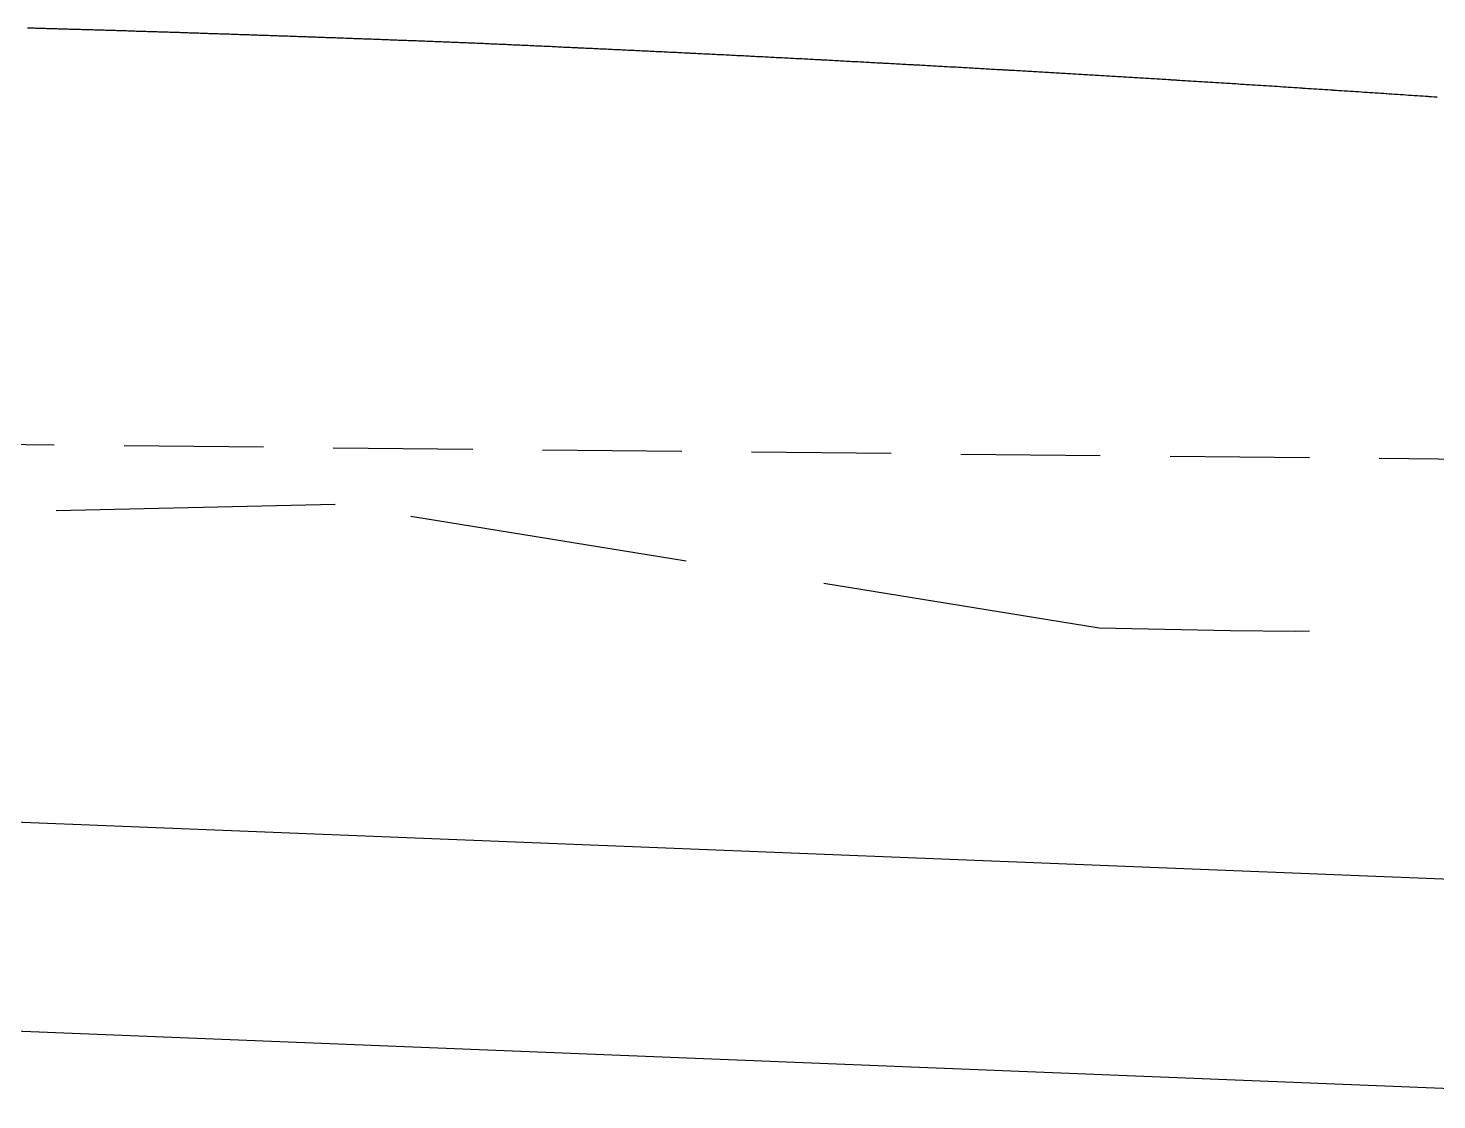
# Model space of a CAD drawing. Header units: metres. Extents: x 27 to 1668, y 87 to 577.
# Drawn here: x 171.64 to 196.89, y 336.6 to 355.81 of the extents above; entities that cross this region are included whole.
import ezdxf

# ---------------------------------------------------------------- set-up
doc = ezdxf.new("R2010")
doc.units = ezdxf.units.M
doc.linetypes.add('DASHED', pattern=[7.5, 5, -2.5])
doc.linetypes.add('HIDDEN', pattern=[3.75, 2.5, -1.25])
for name, color, linetype in [('c_Profile_design', 2, 'Continuous'), ('c_profile_existing', 251, 'DASHED'), ('c_swd_hgl', 150, 'HIDDEN'), ('C_SWD_PIPE_CL', 5, 'Continuous'), ('XREF', 7, 'Continuous')]:
    doc.layers.add(name, color=color, linetype=linetype)

# ---------------------------------------------------------------- blocks, each defined once
blk = doc.blocks.new('XD_SWD LS')
at = {"layer": 'c_Profile_design'}
for p, q in [((171.657, 355.813), (171.631, 355.813)), ((171.681, 355.811), (171.657, 355.813)), ((171.707, 355.811), (171.681, 355.811)), ((171.731, 355.81), (171.707, 355.811)), ((171.757, 355.81), (171.731, 355.81)), ((171.781, 355.808), (171.757, 355.81)), ((171.807, 355.808), (171.781, 355.808)), ((171.831, 355.807), (171.807, 355.808)), ((171.857, 355.807), (171.831, 355.807)), ((171.881, 355.806), (171.857, 355.807)), ((171.907, 355.806), (171.881, 355.806)), ((171.931, 355.804), (171.907, 355.806)), ((171.957, 355.804), (171.931, 355.804)), ((171.981, 355.803), (171.957, 355.804)), ((172.007, 355.803), (171.981, 355.803)), ((172.031, 355.801), (172.007, 355.803)), ((172.057, 355.801), (172.031, 355.801)), ((172.081, 355.8), (172.057, 355.801)), ((172.106, 355.8), (172.081, 355.8)), ((172.131, 355.799), (172.106, 355.8)), ((172.156, 355.799), (172.131, 355.799)), ((172.181, 355.797), (172.156, 355.799)), ((172.206, 355.797), (172.181, 355.797)), ((172.231, 355.796), (172.206, 355.797)), ((172.256, 355.796), (172.231, 355.796)), ((172.281, 355.794), (172.256, 355.796)), ((172.306, 355.794), (172.281, 355.794)), ((172.331, 355.793), (172.306, 355.794)), ((172.356, 355.793), (172.331, 355.793)), ((172.381, 355.791), (172.356, 355.793)), ((172.406, 355.791), (172.381, 355.791)), ((172.431, 355.79), (172.406, 355.791)), ((172.456, 355.79), (172.431, 355.79)), ((172.481, 355.788), (172.456, 355.79)), ((172.506, 355.788), (172.481, 355.788)), ((172.531, 355.787), (172.506, 355.788)), ((172.556, 355.787), (172.531, 355.787)), ((172.581, 355.786), (172.556, 355.787)), ((172.606, 355.785), (172.581, 355.786)), ((172.631, 355.784), (172.606, 355.785)), ((172.656, 355.784), (172.631, 355.784)), ((172.681, 355.783), (172.656, 355.784)), ((172.706, 355.783), (172.681, 355.783)), ((172.731, 355.781), (172.706, 355.783)), ((172.756, 355.781), (172.731, 355.781)), ((172.781, 355.78), (172.756, 355.781)), ((172.806, 355.78), (172.781, 355.78)), ((172.831, 355.778), (172.806, 355.78)), ((172.856, 355.778), (172.831, 355.778)), ((172.881, 355.777), (172.856, 355.778)), ((172.906, 355.777), (172.881, 355.777)), ((172.931, 355.775), (172.906, 355.777)), ((172.956, 355.775), (172.931, 355.775)), ((172.981, 355.774), (172.956, 355.775)), ((173.006, 355.774), (172.981, 355.774)), ((173.031, 355.772), (173.006, 355.774)), ((173.056, 355.772), (173.031, 355.772)), ((173.081, 355.771), (173.056, 355.772)), ((173.106, 355.771), (173.081, 355.771)), ((173.131, 355.769), (173.106, 355.771)), ((173.156, 355.769), (173.131, 355.769)), ((173.181, 355.768), (173.156, 355.769)), ((173.206, 355.768), (173.181, 355.768)), ((173.231, 355.766), (173.206, 355.768)), ((173.256, 355.766), (173.231, 355.766)), ((173.281, 355.765), (173.256, 355.766)), ((173.306, 355.765), (173.281, 355.765)), ((173.331, 355.763), (173.306, 355.765)), ((173.356, 355.763), (173.331, 355.763)), ((173.381, 355.762), (173.356, 355.763)), ((173.406, 355.762), (173.381, 355.762)), ((173.431, 355.76), (173.406, 355.762)), ((173.456, 355.76), (173.431, 355.76)), ((173.481, 355.759), (173.456, 355.76)), ((173.505, 355.759), (173.481, 355.759)), ((173.531, 355.757), (173.505, 355.759)), ((173.555, 355.757), (173.531, 355.757)), ((173.581, 355.755), (173.555, 355.757)), ((173.605, 355.755), (173.581, 355.755)), ((173.631, 355.754), (173.605, 355.755)), ((173.655, 355.754), (173.631, 355.754)), ((173.681, 355.752), (173.655, 355.754)), ((173.705, 355.752), (173.681, 355.752)), ((173.731, 355.751), (173.705, 355.752)), ((173.755, 355.751), (173.731, 355.751)), ((173.781, 355.749), (173.755, 355.751)), ((173.805, 355.749), (173.781, 355.749)), ((173.831, 355.748), (173.805, 355.749)), ((173.855, 355.748), (173.831, 355.748)), ((173.881, 355.746), (173.855, 355.748)), ((173.905, 355.746), (173.881, 355.746)), ((173.931, 355.745), (173.905, 355.746)), ((173.955, 355.745), (173.931, 355.745)), ((173.981, 355.743), (173.955, 355.745)), ((174.005, 355.743), (173.981, 355.743)), ((174.031, 355.741), (174.005, 355.743)), ((174.055, 355.741), (174.031, 355.741)), ((174.081, 355.74), (174.055, 355.741)), ((174.105, 355.74), (174.081, 355.74)), ((174.131, 355.738), (174.105, 355.74)), ((174.155, 355.738), (174.131, 355.738)), ((174.181, 355.737), (174.155, 355.738)), ((174.205, 355.737), (174.181, 355.737)), ((174.231, 355.735), (174.205, 355.737)), ((174.255, 355.735), (174.231, 355.735)), ((174.281, 355.734), (174.255, 355.735)), ((174.305, 355.733), (174.281, 355.734)), ((174.331, 355.732), (174.305, 355.733)), ((174.355, 355.732), (174.331, 355.732)), ((174.381, 355.73), (174.355, 355.732)), ((174.405, 355.73), (174.381, 355.73)), ((174.431, 355.729), (174.405, 355.73)), ((174.455, 355.729), (174.431, 355.729)), ((174.481, 355.727), (174.455, 355.729)), ((174.505, 355.727), (174.481, 355.727)), ((174.531, 355.726), (174.505, 355.727)), ((174.555, 355.725), (174.531, 355.726)), ((174.581, 355.724), (174.555, 355.725)), ((174.605, 355.724), (174.581, 355.724)), ((174.631, 355.722), (174.605, 355.724)), ((174.655, 355.722), (174.631, 355.722)), ((174.681, 355.721), (174.655, 355.722)), ((174.705, 355.721), (174.681, 355.721)), ((174.731, 355.719), (174.705, 355.721)), ((174.755, 355.719), (174.731, 355.719)), ((174.781, 355.717), (174.755, 355.719)), ((174.805, 355.717), (174.781, 355.717)), ((174.831, 355.716), (174.805, 355.717)), ((174.855, 355.716), (174.831, 355.716)), ((174.881, 355.714), (174.855, 355.716)), ((174.905, 355.714), (174.881, 355.714)), ((174.931, 355.713), (174.905, 355.714)), ((174.955, 355.712), (174.931, 355.713)), ((174.981, 355.711), (174.955, 355.712)), ((175.005, 355.711), (174.981, 355.711)), ((175.031, 355.709), (175.005, 355.711)), ((175.055, 355.709), (175.031, 355.709)), ((175.081, 355.708), (175.055, 355.709)), ((175.105, 355.708), (175.081, 355.708)), ((175.131, 355.706), (175.105, 355.708)), ((175.155, 355.706), (175.131, 355.706)), ((175.181, 355.704), (175.155, 355.706)), ((175.205, 355.704), (175.181, 355.704)), ((175.231, 355.703), (175.205, 355.704)), ((175.255, 355.703), (175.231, 355.703)), ((175.281, 355.701), (175.255, 355.703)), ((175.304, 355.701), (175.281, 355.701)), ((175.331, 355.699), (175.304, 355.701)), ((175.354, 355.699), (175.331, 355.699)), ((175.381, 355.698), (175.354, 355.699)), ((175.404, 355.698), (175.381, 355.698)), ((175.431, 355.696), (175.404, 355.698)), ((175.454, 355.696), (175.431, 355.696)), ((175.481, 355.694), (175.454, 355.696)), ((175.504, 355.694), (175.481, 355.694)), ((175.531, 355.693), (175.504, 355.694)), ((175.554, 355.693), (175.531, 355.693)), ((175.581, 355.691), (175.554, 355.693)), ((175.604, 355.691), (175.581, 355.691)), ((175.631, 355.689), (175.604, 355.691)), ((175.654, 355.689), (175.631, 355.689)), ((175.681, 355.688), (175.654, 355.689)), ((175.704, 355.687), (175.681, 355.688)), ((175.731, 355.686), (175.704, 355.687)), ((175.754, 355.686), (175.731, 355.686)), ((175.781, 355.684), (175.754, 355.686)), ((175.804, 355.684), (175.781, 355.684)), ((175.831, 355.682), (175.804, 355.684)), ((175.854, 355.682), (175.831, 355.682)), ((175.881, 355.681), (175.854, 355.682)), ((175.904, 355.681), (175.881, 355.681)), ((175.931, 355.679), (175.904, 355.681)), ((175.954, 355.679), (175.931, 355.679)), ((175.981, 355.677), (175.954, 355.679)), ((176.004, 355.677), (175.981, 355.677)), ((176.031, 355.676), (176.004, 355.677)), ((176.054, 355.675), (176.031, 355.676)), ((176.081, 355.674), (176.054, 355.675)), ((176.104, 355.674), (176.081, 355.674)), ((176.131, 355.672), (176.104, 355.674)), ((176.154, 355.672), (176.131, 355.672)), ((176.181, 355.67), (176.154, 355.672)), ((176.204, 355.67), (176.181, 355.67)), ((176.231, 355.669), (176.204, 355.67)), ((176.254, 355.669), (176.231, 355.669)), ((176.281, 355.667), (176.254, 355.669)), ((176.304, 355.667), (176.281, 355.667)), ((176.331, 355.665), (176.304, 355.667)), ((176.354, 355.665), (176.331, 355.665)), ((176.381, 355.663), (176.354, 355.665)), ((176.404, 355.663), (176.381, 355.663)), ((176.431, 355.662), (176.404, 355.663)), ((176.454, 355.662), (176.431, 355.662)), ((176.481, 355.66), (176.454, 355.662)), ((176.504, 355.66), (176.481, 355.66)), ((176.531, 355.658), (176.504, 355.66)), ((176.554, 355.658), (176.531, 355.658)), ((176.581, 355.656), (176.554, 355.658)), ((176.604, 355.656), (176.581, 355.656)), ((176.631, 355.655), (176.604, 355.656)), ((176.654, 355.654), (176.631, 355.655)), ((176.681, 355.653), (176.654, 355.654)), ((176.704, 355.653), (176.681, 355.653)), ((176.731, 355.651), (176.704, 355.653)), ((176.754, 355.651), (176.731, 355.651)), ((176.781, 355.649), (176.754, 355.651)), ((176.804, 355.649), (176.781, 355.649)), ((176.831, 355.648), (176.804, 355.649)), ((176.854, 355.647), (176.831, 355.648)), ((176.881, 355.646), (176.854, 355.647)), ((176.904, 355.646), (176.881, 355.646)), ((176.931, 355.644), (176.904, 355.646)), ((176.954, 355.644), (176.931, 355.644)), ((176.981, 355.642), (176.954, 355.644)), ((177.004, 355.642), (176.981, 355.642)), ((177.031, 355.64), (177.004, 355.642)), ((177.054, 355.64), (177.031, 355.64)), ((177.081, 355.639), (177.054, 355.64)), ((177.104, 355.638), (177.081, 355.639)), ((177.131, 355.637), (177.104, 355.638)), ((177.154, 355.637), (177.131, 355.637)), ((177.181, 355.635), (177.154, 355.637)), ((177.204, 355.635), (177.181, 355.635)), ((177.231, 355.633), (177.204, 355.635)), ((177.254, 355.633), (177.231, 355.633)), ((177.281, 355.631), (177.254, 355.633)), ((177.304, 355.631), (177.281, 355.631)), ((177.331, 355.629), (177.304, 355.631)), ((177.354, 355.629), (177.331, 355.629)), ((177.381, 355.628), (177.354, 355.629)), ((177.404, 355.628), (177.381, 355.628)), ((177.431, 355.626), (177.404, 355.628)), ((177.454, 355.626), (177.431, 355.626)), ((177.481, 355.624), (177.454, 355.626)), ((177.504, 355.624), (177.481, 355.624)), ((177.531, 355.622), (177.504, 355.624)), ((177.554, 355.622), (177.531, 355.622)), ((177.581, 355.62), (177.554, 355.622)), ((177.604, 355.62), (177.581, 355.62)), ((177.631, 355.619), (177.604, 355.62)), ((177.654, 355.618), (177.631, 355.619)), ((177.681, 355.617), (177.654, 355.618)), ((177.704, 355.617), (177.681, 355.617)), ((177.732, 355.615), (177.704, 355.617)), ((177.754, 355.615), (177.732, 355.615)), ((177.782, 355.613), (177.754, 355.615)), ((177.804, 355.613), (177.782, 355.613)), ((177.832, 355.611), (177.804, 355.613)), ((177.854, 355.611), (177.832, 355.611)), ((177.882, 355.609), (177.854, 355.611)), ((177.904, 355.609), (177.882, 355.609)), ((177.932, 355.607), (177.904, 355.609)), ((177.954, 355.607), (177.932, 355.607)), ((177.982, 355.606), (177.954, 355.607)), ((178.004, 355.605), (177.982, 355.606)), ((178.032, 355.604), (178.004, 355.605)), ((178.054, 355.604), (178.032, 355.604)), ((178.082, 355.602), (178.054, 355.604)), ((178.104, 355.602), (178.082, 355.602)), ((178.132, 355.6), (178.104, 355.602)), ((178.153, 355.6), (178.132, 355.6)), ((178.182, 355.598), (178.153, 355.6)), ((178.203, 355.598), (178.182, 355.598)), ((178.232, 355.596), (178.203, 355.598)), ((178.253, 355.596), (178.232, 355.596)), ((178.282, 355.594), (178.253, 355.596)), ((178.303, 355.594), (178.282, 355.594)), ((178.332, 355.592), (178.303, 355.594)), ((178.353, 355.592), (178.332, 355.592)), ((178.382, 355.59), (178.353, 355.592)), ((178.403, 355.59), (178.382, 355.59)), ((178.432, 355.589), (178.403, 355.59)), ((178.453, 355.588), (178.432, 355.589)), ((178.482, 355.587), (178.453, 355.588)), ((178.503, 355.587), (178.482, 355.587)), ((178.532, 355.585), (178.503, 355.587)), ((178.553, 355.585), (178.532, 355.585)), ((178.582, 355.583), (178.553, 355.585)), ((178.603, 355.583), (178.582, 355.583)), ((178.632, 355.581), (178.603, 355.583)), ((178.653, 355.581), (178.632, 355.581)), ((178.682, 355.579), (178.653, 355.581)), ((178.703, 355.579), (178.682, 355.579)), ((178.732, 355.577), (178.703, 355.579)), ((178.753, 355.577), (178.732, 355.577)), ((178.782, 355.575), (178.753, 355.577)), ((178.803, 355.575), (178.782, 355.575)), ((178.832, 355.573), (178.803, 355.575)), ((178.853, 355.573), (178.832, 355.573)), ((178.882, 355.571), (178.853, 355.573)), ((178.903, 355.571), (178.882, 355.571)), ((178.932, 355.569), (178.903, 355.571)), ((178.953, 355.569), (178.932, 355.569)), ((178.982, 355.567), (178.953, 355.569)), ((179.003, 355.567), (178.982, 355.567)), ((179.032, 355.565), (179.003, 355.567)), ((179.053, 355.565), (179.032, 355.565)), ((179.082, 355.564), (179.053, 355.565)), ((179.103, 355.563), (179.082, 355.564)), ((179.132, 355.562), (179.103, 355.563)), ((179.153, 355.561), (179.132, 355.562)), ((179.182, 355.56), (179.153, 355.561)), ((179.203, 355.559), (179.182, 355.56)), ((179.232, 355.558), (179.203, 355.559)), ((179.253, 355.558), (179.232, 355.558)), ((179.282, 355.556), (179.253, 355.558)), ((179.303, 355.556), (179.282, 355.556)), ((179.332, 355.554), (179.303, 355.556)), ((179.353, 355.554), (179.332, 355.554)), ((179.382, 355.552), (179.353, 355.554)), ((179.403, 355.552), (179.382, 355.552)), ((179.432, 355.55), (179.403, 355.552)), ((179.453, 355.55), (179.432, 355.55)), ((179.482, 355.548), (179.453, 355.55)), ((179.503, 355.548), (179.482, 355.548)), ((179.532, 355.546), (179.503, 355.548)), ((179.553, 355.546), (179.532, 355.546)), ((179.583, 355.544), (179.553, 355.546)), ((179.603, 355.543), (179.583, 355.544)), ((179.633, 355.541), (179.603, 355.543)), ((179.654, 355.541), (179.633, 355.541)), ((179.683, 355.539), (179.654, 355.541)), ((179.704, 355.539), (179.683, 355.539)), ((179.733, 355.537), (179.704, 355.539)), ((179.754, 355.537), (179.733, 355.537)), ((179.783, 355.535), (179.754, 355.537)), ((179.804, 355.535), (179.783, 355.535)), ((179.833, 355.533), (179.804, 355.535)), ((179.854, 355.532), (179.833, 355.533)), ((179.883, 355.53), (179.854, 355.532)), ((179.904, 355.53), (179.883, 355.53)), ((179.934, 355.528), (179.904, 355.53)), ((179.954, 355.528), (179.934, 355.528)), ((179.984, 355.526), (179.954, 355.528)), ((180.004, 355.526), (179.984, 355.526)), ((180.034, 355.524), (180.004, 355.526)), ((180.055, 355.523), (180.034, 355.524)), ((180.084, 355.522), (180.055, 355.523)), ((180.105, 355.521), (180.084, 355.522)), ((180.134, 355.519), (180.105, 355.521)), ((180.155, 355.519), (180.134, 355.519)), ((180.184, 355.517), (180.155, 355.519)), ((180.205, 355.517), (180.184, 355.517)), ((180.235, 355.515), (180.205, 355.517)), ((180.255, 355.515), (180.235, 355.515)), ((180.285, 355.513), (180.255, 355.515)), ((180.305, 355.512), (180.285, 355.513)), ((180.335, 355.51), (180.305, 355.512)), ((180.355, 355.51), (180.335, 355.51)), ((180.385, 355.508), (180.355, 355.51)), ((180.405, 355.508), (180.385, 355.508)), ((180.435, 355.506), (180.405, 355.508)), ((180.456, 355.506), (180.435, 355.506)), ((180.485, 355.504), (180.456, 355.506)), ((180.506, 355.503), (180.485, 355.504)), ((180.536, 355.501), (180.506, 355.503)), ((180.556, 355.501), (180.536, 355.501)), ((180.586, 355.499), (180.556, 355.501)), ((180.606, 355.499), (180.586, 355.499)), ((180.636, 355.497), (180.606, 355.499)), ((180.656, 355.497), (180.636, 355.497)), ((180.686, 355.495), (180.656, 355.497)), ((180.706, 355.494), (180.686, 355.495)), ((180.736, 355.492), (180.706, 355.494)), ((180.756, 355.492), (180.736, 355.492)), ((180.786, 355.49), (180.756, 355.492)), ((180.806, 355.49), (180.786, 355.49)), ((180.836, 355.488), (180.806, 355.49)), ((180.857, 355.487), (180.836, 355.488)), ((180.887, 355.485), (180.857, 355.487)), ((180.907, 355.485), (180.887, 355.485)), ((180.937, 355.483), (180.907, 355.485)), ((180.957, 355.483), (180.937, 355.483)), ((180.987, 355.481), (180.957, 355.483)), ((181.007, 355.481), (180.987, 355.481)), ((181.037, 355.479), (181.007, 355.481)), ((181.057, 355.478), (181.037, 355.479)), ((181.087, 355.476), (181.057, 355.478)), ((181.107, 355.476), (181.087, 355.476)), ((181.137, 355.474), (181.107, 355.476)), ((181.157, 355.474), (181.137, 355.474)), ((181.188, 355.472), (181.157, 355.474)), ((181.207, 355.471), (181.188, 355.472)), ((181.238, 355.469), (181.207, 355.471)), ((181.258, 355.469), (181.238, 355.469)), ((181.288, 355.467), (181.258, 355.469)), ((181.308, 355.467), (181.288, 355.467)), ((181.338, 355.465), (181.308, 355.467)), ((181.358, 355.464), (181.338, 355.465)), ((181.388, 355.462), (181.358, 355.464)), ((181.408, 355.462), (181.388, 355.462)), ((181.438, 355.46), (181.408, 355.462)), ((181.458, 355.46), (181.438, 355.46)), ((181.489, 355.458), (181.458, 355.46)), ((181.508, 355.457), (181.489, 355.458)), ((181.539, 355.455), (181.508, 355.457)), ((181.558, 355.455), (181.539, 355.455)), ((181.589, 355.453), (181.558, 355.455)), ((181.608, 355.453), (181.589, 355.453)), ((181.639, 355.451), (181.608, 355.453)), ((181.659, 355.45), (181.639, 355.451)), ((181.689, 355.448), (181.659, 355.45)), ((181.709, 355.448), (181.689, 355.448)), ((181.739, 355.446), (181.709, 355.448)), ((181.759, 355.446), (181.739, 355.446)), ((181.789, 355.444), (181.759, 355.446)), ((181.809, 355.443), (181.789, 355.444)), ((181.84, 355.441), (181.809, 355.443)), ((181.859, 355.441), (181.84, 355.441)), ((181.89, 355.439), (181.859, 355.441)), ((181.909, 355.439), (181.89, 355.439)), ((181.94, 355.437), (181.909, 355.439)), ((181.959, 355.436), (181.94, 355.437)), ((181.99, 355.434), (181.959, 355.436)), ((182.009, 355.434), (181.99, 355.434)), ((182.04, 355.432), (182.009, 355.434)), ((182.059, 355.432), (182.04, 355.432)), ((182.09, 355.43), (182.059, 355.432)), ((182.11, 355.429), (182.09, 355.43)), ((182.141, 355.427), (182.11, 355.429)), ((182.16, 355.427), (182.141, 355.427)), ((182.191, 355.425), (182.16, 355.427)), ((182.21, 355.424), (182.191, 355.425)), ((182.241, 355.422), (182.21, 355.424)), ((182.26, 355.422), (182.241, 355.422)), ((182.291, 355.42), (182.26, 355.422)), ((182.31, 355.42), (182.291, 355.42)), ((182.341, 355.418), (182.31, 355.42)), ((182.36, 355.417), (182.341, 355.418)), ((182.391, 355.415), (182.36, 355.417)), ((182.41, 355.415), (182.391, 355.415)), ((182.442, 355.413), (182.41, 355.415)), ((182.46, 355.413), (182.442, 355.413)), ((182.492, 355.41), (182.46, 355.413)), ((182.511, 355.41), (182.492, 355.41)), ((182.542, 355.408), (182.511, 355.41)), ((182.561, 355.408), (182.542, 355.408)), ((182.592, 355.406), (182.561, 355.408)), ((182.611, 355.405), (182.592, 355.406)), ((182.642, 355.403), (182.611, 355.405)), ((182.661, 355.403), (182.642, 355.403)), ((182.692, 355.401), (182.661, 355.403)), ((182.711, 355.401), (182.692, 355.401)), ((182.742, 355.398), (182.711, 355.401)), ((182.761, 355.398), (182.742, 355.398)), ((182.793, 355.396), (182.761, 355.398)), ((182.811, 355.396), (182.793, 355.396)), ((182.843, 355.394), (182.811, 355.396)), ((182.861, 355.393), (182.843, 355.394)), ((182.893, 355.391), (182.861, 355.393)), ((182.912, 355.391), (182.893, 355.391)), ((182.943, 355.389), (182.912, 355.391)), ((182.962, 355.388), (182.943, 355.389)), ((182.993, 355.386), (182.962, 355.388)), ((183.012, 355.386), (182.993, 355.386)), ((183.043, 355.384), (183.012, 355.386)), ((183.062, 355.384), (183.043, 355.384)), ((183.094, 355.381), (183.062, 355.384)), ((183.112, 355.381), (183.094, 355.381)), ((183.144, 355.379), (183.112, 355.381)), ((183.162, 355.379), (183.144, 355.379)), ((183.194, 355.377), (183.162, 355.379)), ((183.212, 355.376), (183.194, 355.377)), ((183.244, 355.374), (183.212, 355.376)), ((183.262, 355.374), (183.244, 355.374)), ((183.294, 355.372), (183.262, 355.374)), ((183.313, 355.371), (183.294, 355.372)), ((183.344, 355.369), (183.313, 355.371)), ((183.363, 355.369), (183.344, 355.369)), ((183.395, 355.367), (183.363, 355.369)), ((183.413, 355.366), (183.395, 355.367)), ((183.445, 355.364), (183.413, 355.366)), ((183.463, 355.364), (183.445, 355.364)), ((183.495, 355.362), (183.463, 355.364)), ((183.513, 355.361), (183.495, 355.362)), ((183.545, 355.359), (183.513, 355.361)), ((183.563, 355.359), (183.545, 355.359)), ((183.595, 355.357), (183.563, 355.359)), ((183.613, 355.356), (183.595, 355.357)), ((183.645, 355.354), (183.613, 355.356)), ((183.663, 355.354), (183.645, 355.354)), ((183.695, 355.352), (183.663, 355.354)), ((183.714, 355.352), (183.695, 355.352)), ((183.746, 355.349), (183.714, 355.352)), ((183.764, 355.349), (183.746, 355.349)), ((183.796, 355.347), (183.764, 355.349)), ((183.814, 355.347), (183.796, 355.347)), ((183.846, 355.344), (183.814, 355.347)), ((183.864, 355.344), (183.846, 355.344)), ((183.896, 355.342), (183.864, 355.344)), ((183.914, 355.342), (183.896, 355.342)), ((183.946, 355.339), (183.914, 355.342)), ((183.964, 355.339), (183.946, 355.339)), ((183.996, 355.337), (183.964, 355.339)), ((184.014, 355.337), (183.996, 355.337)), ((184.047, 355.334), (184.014, 355.337)), ((184.064, 355.334), (184.047, 355.334)), ((184.097, 355.332), (184.064, 355.334)), ((184.115, 355.332), (184.097, 355.332)), ((184.147, 355.329), (184.115, 355.332)), ((184.165, 355.329), (184.147, 355.329)), ((184.197, 355.327), (184.165, 355.329)), ((184.215, 355.326), (184.197, 355.327)), ((184.247, 355.324), (184.215, 355.326)), ((184.265, 355.324), (184.247, 355.324)), ((184.297, 355.322), (184.265, 355.324)), ((184.315, 355.321), (184.297, 355.322)), ((184.348, 355.319), (184.315, 355.321)), ((184.365, 355.319), (184.348, 355.319)), ((184.398, 355.317), (184.365, 355.319)), ((184.415, 355.316), (184.398, 355.317)), ((184.448, 355.314), (184.415, 355.316)), ((184.465, 355.314), (184.448, 355.314)), ((184.498, 355.312), (184.465, 355.314)), ((184.515, 355.311), (184.498, 355.312)), ((184.548, 355.309), (184.515, 355.311)), ((184.566, 355.309), (184.548, 355.309)), ((184.598, 355.307), (184.566, 355.309)), ((184.616, 355.306), (184.598, 355.307)), ((184.648, 355.304), (184.616, 355.306)), ((184.666, 355.304), (184.648, 355.304)), ((184.699, 355.301), (184.666, 355.304)), ((184.716, 355.301), (184.699, 355.301)), ((184.749, 355.299), (184.716, 355.301)), ((184.766, 355.299), (184.749, 355.299)), ((184.799, 355.296), (184.766, 355.299)), ((184.816, 355.296), (184.799, 355.296)), ((184.849, 355.294), (184.816, 355.296)), ((184.866, 355.293), (184.849, 355.294)), ((184.899, 355.291), (184.866, 355.293)), ((184.916, 355.291), (184.899, 355.291)), ((184.949, 355.289), (184.916, 355.291)), ((184.967, 355.288), (184.949, 355.289)), ((185, 355.286), (184.967, 355.288)), ((185.017, 355.286), (185, 355.286)), ((185.05, 355.283), (185.017, 355.286)), ((185.067, 355.283), (185.05, 355.283)), ((185.1, 355.281), (185.067, 355.283)), ((185.117, 355.281), (185.1, 355.281)), ((185.15, 355.278), (185.117, 355.281)), ((185.167, 355.278), (185.15, 355.278)), ((185.2, 355.276), (185.167, 355.278)), ((185.217, 355.275), (185.2, 355.276)), ((185.25, 355.273), (185.217, 355.275)), ((185.267, 355.273), (185.25, 355.273)), ((185.301, 355.27), (185.267, 355.273)), ((185.317, 355.27), (185.301, 355.27)), ((185.351, 355.268), (185.317, 355.27)), ((185.368, 355.268), (185.351, 355.268)), ((185.401, 355.265), (185.368, 355.268)), ((185.418, 355.265), (185.401, 355.265)), ((185.451, 355.263), (185.418, 355.265)), ((185.468, 355.262), (185.451, 355.263)), ((185.501, 355.26), (185.468, 355.262)), ((185.518, 355.26), (185.501, 355.26)), ((185.551, 355.257), (185.518, 355.26)), ((185.568, 355.257), (185.551, 355.257)), ((185.601, 355.255), (185.568, 355.257)), ((185.618, 355.254), (185.601, 355.255)), ((185.652, 355.252), (185.618, 355.254)), ((185.668, 355.252), (185.652, 355.252)), ((185.702, 355.25), (185.668, 355.252)), ((185.718, 355.249), (185.702, 355.25)), ((185.752, 355.247), (185.718, 355.249)), ((185.769, 355.247), (185.752, 355.247)), ((185.802, 355.244), (185.769, 355.247)), ((185.819, 355.244), (185.802, 355.244)), ((185.852, 355.242), (185.819, 355.244)), ((185.869, 355.241), (185.852, 355.242)), ((185.902, 355.239), (185.869, 355.241)), ((185.919, 355.239), (185.902, 355.239)), ((185.953, 355.236), (185.919, 355.239)), ((185.969, 355.236), (185.953, 355.236)), ((186.003, 355.234), (185.969, 355.236)), ((186.019, 355.233), (186.003, 355.234)), ((186.053, 355.231), (186.019, 355.233)), ((186.069, 355.231), (186.053, 355.231)), ((186.103, 355.228), (186.069, 355.231)), ((186.119, 355.228), (186.103, 355.228)), ((186.153, 355.226), (186.119, 355.228)), ((186.17, 355.225), (186.153, 355.226)), ((186.203, 355.223), (186.17, 355.225)), ((186.22, 355.223), (186.203, 355.223)), ((186.254, 355.22), (186.22, 355.223)), ((186.27, 355.22), (186.254, 355.22)), ((186.304, 355.218), (186.27, 355.22)), ((186.32, 355.217), (186.304, 355.218)), ((186.354, 355.215), (186.32, 355.217)), ((186.37, 355.215), (186.354, 355.215)), ((186.404, 355.212), (186.37, 355.215)), ((186.42, 355.212), (186.404, 355.212)), ((186.454, 355.21), (186.42, 355.212)), ((186.47, 355.209), (186.454, 355.21)), ((186.504, 355.207), (186.47, 355.209)), ((186.52, 355.207), (186.504, 355.207)), ((186.555, 355.204), (186.52, 355.207)), ((186.571, 355.204), (186.555, 355.204)), ((186.605, 355.202), (186.571, 355.204)), ((186.621, 355.201), (186.605, 355.202)), ((186.655, 355.199), (186.621, 355.201)), ((186.671, 355.199), (186.655, 355.199)), ((186.705, 355.196), (186.671, 355.199)), ((186.721, 355.196), (186.705, 355.196)), ((186.755, 355.194), (186.721, 355.196)), ((186.771, 355.193), (186.755, 355.194)), ((186.805, 355.191), (186.771, 355.193)), ((186.821, 355.191), (186.805, 355.191)), ((186.855, 355.188), (186.821, 355.191)), ((186.871, 355.188), (186.855, 355.188)), ((186.906, 355.185), (186.871, 355.188)), ((186.921, 355.185), (186.906, 355.185)), ((186.956, 355.183), (186.921, 355.185)), ((186.972, 355.182), (186.956, 355.183)), ((187.006, 355.18), (186.972, 355.182)), ((187.022, 355.18), (187.006, 355.18)), ((187.056, 355.177), (187.022, 355.18)), ((187.072, 355.177), (187.056, 355.177)), ((187.106, 355.175), (187.072, 355.177)), ((187.122, 355.174), (187.106, 355.175)), ((187.156, 355.172), (187.122, 355.174)), ((187.172, 355.172), (187.156, 355.172)), ((187.207, 355.169), (187.172, 355.172)), ((187.222, 355.169), (187.207, 355.169)), ((187.257, 355.166), (187.222, 355.169)), ((187.272, 355.166), (187.257, 355.166)), ((187.307, 355.164), (187.272, 355.166)), ((187.322, 355.163), (187.307, 355.164)), ((187.357, 355.161), (187.322, 355.163)), ((187.373, 355.161), (187.357, 355.161)), ((187.407, 355.158), (187.373, 355.161)), ((187.423, 355.158), (187.407, 355.158)), ((187.457, 355.155), (187.423, 355.158)), ((187.473, 355.155), (187.457, 355.155)), ((187.508, 355.153), (187.473, 355.155)), ((187.523, 355.152), (187.508, 355.153)), ((187.558, 355.15), (187.523, 355.152)), ((187.573, 355.15), (187.558, 355.15)), ((187.608, 355.147), (187.573, 355.15)), ((187.623, 355.147), (187.608, 355.147)), ((187.658, 355.144), (187.623, 355.147)), ((187.673, 355.144), (187.658, 355.144)), ((187.708, 355.142), (187.673, 355.144)), ((187.723, 355.141), (187.708, 355.142)), ((187.758, 355.139), (187.723, 355.141)), ((187.774, 355.138), (187.758, 355.139)), ((187.808, 355.136), (187.774, 355.138)), ((187.824, 355.136), (187.808, 355.136)), ((187.859, 355.133), (187.824, 355.136)), ((187.874, 355.133), (187.859, 355.133)), ((187.909, 355.13), (187.874, 355.133)), ((187.924, 355.13), (187.909, 355.13)), ((187.959, 355.128), (187.924, 355.13)), ((187.974, 355.127), (187.959, 355.128)), ((188.009, 355.125), (187.974, 355.127)), ((188.024, 355.125), (188.009, 355.125)), ((188.059, 355.122), (188.024, 355.125)), ((188.074, 355.122), (188.059, 355.122)), ((188.109, 355.119), (188.074, 355.122)), ((188.124, 355.119), (188.109, 355.119)), ((188.16, 355.116), (188.124, 355.119)), ((188.175, 355.116), (188.16, 355.116)), ((188.21, 355.114), (188.175, 355.116)), ((188.225, 355.113), (188.21, 355.114)), ((188.26, 355.111), (188.225, 355.113)), ((188.275, 355.111), (188.26, 355.111)), ((188.31, 355.108), (188.275, 355.111)), ((188.325, 355.108), (188.31, 355.108)), ((188.36, 355.105), (188.325, 355.108)), ((188.375, 355.105), (188.36, 355.105)), ((188.41, 355.102), (188.375, 355.105)), ((188.425, 355.102), (188.41, 355.102)), ((188.461, 355.1), (188.425, 355.102)), ((188.475, 355.099), (188.461, 355.1)), ((188.511, 355.097), (188.475, 355.099)), ((188.525, 355.096), (188.511, 355.097)), ((188.561, 355.094), (188.525, 355.096)), ((188.576, 355.094), (188.561, 355.094)), ((188.611, 355.091), (188.576, 355.094)), ((188.626, 355.091), (188.611, 355.091)), ((188.661, 355.088), (188.626, 355.091)), ((188.676, 355.088), (188.661, 355.088)), ((188.711, 355.085), (188.676, 355.088)), ((188.726, 355.085), (188.711, 355.085)), ((188.762, 355.083), (188.726, 355.085)), ((188.776, 355.082), (188.762, 355.083)), ((188.812, 355.08), (188.776, 355.082)), ((188.826, 355.079), (188.812, 355.08)), ((188.862, 355.077), (188.826, 355.079)), ((188.876, 355.077), (188.862, 355.077)), ((188.912, 355.074), (188.876, 355.077)), ((188.926, 355.074), (188.912, 355.074)), ((188.962, 355.071), (188.926, 355.074)), ((188.977, 355.071), (188.962, 355.071)), ((189.012, 355.068), (188.977, 355.071)), ((189.027, 355.068), (189.012, 355.068)), ((189.062, 355.065), (189.027, 355.068)), ((189.077, 355.065), (189.062, 355.065)), ((189.113, 355.063), (189.077, 355.065)), ((189.127, 355.062), (189.113, 355.063)), ((189.163, 355.06), (189.127, 355.062)), ((189.177, 355.059), (189.163, 355.06)), ((189.213, 355.057), (189.177, 355.059)), ((189.227, 355.056), (189.213, 355.057)), ((189.263, 355.054), (189.227, 355.056)), ((189.277, 355.054), (189.263, 355.054)), ((189.313, 355.051), (189.277, 355.054)), ((189.327, 355.051), (189.313, 355.051)), ((189.363, 355.048), (189.327, 355.051)), ((189.378, 355.048), (189.363, 355.048)), ((189.414, 355.045), (189.378, 355.048)), ((189.428, 355.045), (189.414, 355.045)), ((189.464, 355.042), (189.428, 355.045)), ((189.478, 355.042), (189.464, 355.042)), ((189.514, 355.039), (189.478, 355.042)), ((189.528, 355.039), (189.514, 355.039)), ((189.564, 355.037), (189.528, 355.039)), ((189.578, 355.036), (189.564, 355.037)), ((189.614, 355.034), (189.578, 355.036)), ((189.628, 355.033), (189.614, 355.034)), ((189.664, 355.031), (189.628, 355.033)), ((189.678, 355.03), (189.664, 355.031)), ((189.715, 355.028), (189.678, 355.03)), ((189.728, 355.028), (189.715, 355.028)), ((189.765, 355.025), (189.728, 355.028)), ((189.779, 355.025), (189.765, 355.025)), ((189.815, 355.022), (189.779, 355.025)), ((189.829, 355.022), (189.815, 355.022)), ((189.865, 355.019), (189.829, 355.022)), ((189.879, 355.019), (189.865, 355.019)), ((189.915, 355.016), (189.879, 355.019)), ((189.929, 355.016), (189.915, 355.016)), ((189.965, 355.013), (189.929, 355.016)), ((189.979, 355.013), (189.965, 355.013)), ((190.016, 355.01), (189.979, 355.013)), ((190.029, 355.01), (190.016, 355.01)), ((190.066, 355.007), (190.029, 355.01)), ((190.079, 355.007), (190.066, 355.007)), ((190.116, 355.004), (190.079, 355.007)), ((190.129, 355.004), (190.116, 355.004)), ((190.166, 355.001), (190.129, 355.004)), ((190.18, 355.001), (190.166, 355.001)), ((190.216, 354.998), (190.18, 355.001)), ((190.23, 354.998), (190.216, 354.998)), ((190.266, 354.996), (190.23, 354.998)), ((190.28, 354.995), (190.266, 354.996)), ((190.316, 354.993), (190.28, 354.995)), ((190.33, 354.992), (190.316, 354.993)), ((190.367, 354.99), (190.33, 354.992)), ((190.38, 354.989), (190.367, 354.99)), ((190.417, 354.987), (190.38, 354.989)), ((190.43, 354.986), (190.417, 354.987)), ((190.467, 354.984), (190.43, 354.986)), ((190.48, 354.983), (190.467, 354.984)), ((190.517, 354.981), (190.48, 354.983)), ((190.53, 354.98), (190.517, 354.981)), ((190.567, 354.978), (190.53, 354.98)), ((190.581, 354.977), (190.567, 354.978)), ((190.617, 354.975), (190.581, 354.977)), ((190.631, 354.974), (190.617, 354.975)), ((190.668, 354.972), (190.631, 354.974)), ((190.681, 354.971), (190.668, 354.972)), ((190.718, 354.969), (190.681, 354.971)), ((190.731, 354.969), (190.718, 354.969)), ((190.768, 354.966), (190.731, 354.969)), ((190.781, 354.966), (190.768, 354.966)), ((190.818, 354.963), (190.781, 354.966)), ((190.831, 354.963), (190.818, 354.963)), ((190.868, 354.96), (190.831, 354.963)), ((190.881, 354.96), (190.868, 354.96)), ((190.918, 354.957), (190.881, 354.96)), ((190.931, 354.957), (190.918, 354.957)), ((190.969, 354.954), (190.931, 354.957)), ((190.982, 354.954), (190.969, 354.954)), ((191.019, 354.951), (190.982, 354.954)), ((191.032, 354.951), (191.019, 354.951)), ((191.069, 354.948), (191.032, 354.951)), ((191.082, 354.948), (191.069, 354.948)), ((191.119, 354.945), (191.082, 354.948)), ((191.132, 354.945), (191.119, 354.945)), ((191.169, 354.942), (191.132, 354.945)), ((191.182, 354.941), (191.169, 354.942)), ((191.219, 354.939), (191.182, 354.941)), ((191.232, 354.938), (191.219, 354.939)), ((191.27, 354.936), (191.232, 354.938)), ((191.282, 354.935), (191.27, 354.936)), ((191.32, 354.933), (191.282, 354.935)), ((191.332, 354.932), (191.32, 354.933)), ((191.37, 354.93), (191.332, 354.932)), ((191.383, 354.929), (191.37, 354.93)), ((191.42, 354.927), (191.383, 354.929)), ((191.433, 354.926), (191.42, 354.927)), ((191.47, 354.924), (191.433, 354.926)), ((191.483, 354.923), (191.47, 354.924)), ((191.52, 354.921), (191.483, 354.923)), ((191.533, 354.92), (191.52, 354.921)), ((191.57, 354.918), (191.533, 354.92)), ((191.583, 354.917), (191.57, 354.918)), ((191.621, 354.914), (191.583, 354.917)), ((191.633, 354.914), (191.621, 354.914)), ((191.671, 354.911), (191.633, 354.914)), ((191.683, 354.911), (191.671, 354.911)), ((191.721, 354.908), (191.683, 354.911)), ((191.733, 354.908), (191.721, 354.908)), ((191.771, 354.905), (191.733, 354.908)), ((191.784, 354.905), (191.771, 354.905)), ((191.821, 354.902), (191.784, 354.905)), ((191.834, 354.902), (191.821, 354.902)), ((191.871, 354.899), (191.834, 354.902)), ((191.884, 354.899), (191.871, 354.899)), ((191.922, 354.896), (191.884, 354.899)), ((191.934, 354.896), (191.922, 354.896)), ((191.972, 354.893), (191.934, 354.896)), ((191.984, 354.893), (191.972, 354.893)), ((192.022, 354.89), (191.984, 354.893)), ((192.034, 354.89), (192.022, 354.89)), ((192.072, 354.887), (192.034, 354.89)), ((192.084, 354.887), (192.072, 354.887)), ((192.122, 354.884), (192.084, 354.887)), ((192.134, 354.883), (192.122, 354.884)), ((192.172, 354.881), (192.134, 354.883)), ((192.185, 354.88), (192.172, 354.881)), ((192.223, 354.878), (192.185, 354.88)), ((192.235, 354.877), (192.223, 354.878)), ((192.273, 354.875), (192.235, 354.877)), ((192.285, 354.874), (192.273, 354.875)), ((192.323, 354.871), (192.285, 354.874)), ((192.335, 354.871), (192.323, 354.871)), ((192.373, 354.868), (192.335, 354.871)), ((192.385, 354.868), (192.373, 354.868)), ((192.423, 354.865), (192.385, 354.868)), ((192.435, 354.865), (192.423, 354.865)), ((192.473, 354.862), (192.435, 354.865)), ((192.485, 354.862), (192.473, 354.862)), ((192.524, 354.859), (192.485, 354.862)), ((192.535, 354.859), (192.524, 354.859)), ((192.574, 354.856), (192.535, 354.859)), ((192.586, 354.856), (192.574, 354.856)), ((192.624, 354.853), (192.586, 354.856)), ((192.636, 354.852), (192.624, 354.853)), ((192.674, 354.85), (192.636, 354.852)), ((192.686, 354.849), (192.674, 354.85)), ((192.724, 354.846), (192.686, 354.849)), ((192.736, 354.846), (192.724, 354.846)), ((192.774, 354.843), (192.736, 354.846)), ((192.786, 354.843), (192.774, 354.843)), ((192.825, 354.84), (192.786, 354.843)), ((192.836, 354.84), (192.825, 354.84)), ((192.875, 354.837), (192.836, 354.84)), ((192.886, 354.837), (192.875, 354.837)), ((192.925, 354.834), (192.886, 354.837)), ((192.936, 354.834), (192.925, 354.834)), ((192.975, 354.831), (192.936, 354.834)), ((192.987, 354.831), (192.975, 354.831)), ((193.025, 354.828), (192.987, 354.831)), ((193.037, 354.827), (193.025, 354.828)), ((193.075, 354.824), (193.037, 354.827)), ((193.087, 354.824), (193.075, 354.824)), ((193.125, 354.821), (193.087, 354.824)), ((193.137, 354.821), (193.125, 354.821)), ((193.176, 354.818), (193.137, 354.821)), ((193.187, 354.818), (193.176, 354.818)), ((193.226, 354.815), (193.187, 354.818)), ((193.237, 354.815), (193.226, 354.815)), ((193.276, 354.812), (193.237, 354.815)), ((193.287, 354.812), (193.276, 354.812)), ((193.326, 354.809), (193.287, 354.812)), ((193.337, 354.808), (193.326, 354.809)), ((193.376, 354.805), (193.337, 354.808)), ((193.388, 354.805), (193.376, 354.805)), ((193.426, 354.802), (193.388, 354.805)), ((193.438, 354.802), (193.426, 354.802)), ((193.477, 354.799), (193.438, 354.802)), ((193.488, 354.799), (193.477, 354.799)), ((193.527, 354.796), (193.488, 354.799)), ((193.538, 354.796), (193.527, 354.796)), ((193.577, 354.793), (193.538, 354.796)), ((193.588, 354.792), (193.577, 354.793)), ((193.627, 354.79), (193.588, 354.792)), ((193.638, 354.789), (193.627, 354.79)), ((193.677, 354.786), (193.638, 354.789)), ((193.688, 354.786), (193.677, 354.786)), ((193.727, 354.783), (193.688, 354.786)), ((193.738, 354.783), (193.727, 354.783)), ((193.778, 354.78), (193.738, 354.783)), ((193.789, 354.78), (193.778, 354.78)), ((193.828, 354.777), (193.789, 354.78)), ((193.839, 354.776), (193.828, 354.777)), ((193.878, 354.774), (193.839, 354.776)), ((193.889, 354.773), (193.878, 354.774)), ((193.928, 354.77), (193.889, 354.773)), ((193.939, 354.77), (193.928, 354.77)), ((193.978, 354.767), (193.939, 354.77)), ((193.989, 354.767), (193.978, 354.767)), ((194.028, 354.764), (193.989, 354.767)), ((194.039, 354.764), (194.028, 354.764)), ((194.079, 354.761), (194.039, 354.764)), ((194.089, 354.76), (194.079, 354.761)), ((194.129, 354.757), (194.089, 354.76)), ((194.139, 354.757), (194.129, 354.757)), ((194.179, 354.754), (194.139, 354.757)), ((194.19, 354.754), (194.179, 354.754)), ((194.229, 354.751), (194.19, 354.754)), ((194.24, 354.751), (194.229, 354.751)), ((194.279, 354.748), (194.24, 354.751)), ((194.29, 354.747), (194.279, 354.748)), ((194.329, 354.744), (194.29, 354.747)), ((194.34, 354.744), (194.329, 354.744)), ((194.379, 354.741), (194.34, 354.744)), ((194.39, 354.741), (194.379, 354.741)), ((194.43, 354.738), (194.39, 354.741)), ((194.44, 354.738), (194.43, 354.738)), ((194.48, 354.735), (194.44, 354.738)), ((194.49, 354.734), (194.48, 354.735)), ((194.53, 354.731), (194.49, 354.734)), ((194.54, 354.731), (194.53, 354.731)), ((194.58, 354.728), (194.54, 354.731)), ((194.591, 354.728), (194.58, 354.728)), ((194.63, 354.725), (194.591, 354.728)), ((194.641, 354.725), (194.63, 354.725)), ((194.68, 354.722), (194.641, 354.725)), ((194.691, 354.721), (194.68, 354.722)), ((194.731, 354.718), (194.691, 354.721)), ((194.741, 354.718), (194.731, 354.718)), ((194.781, 354.715), (194.741, 354.718)), ((194.791, 354.715), (194.781, 354.715)), ((194.831, 354.712), (194.791, 354.715)), ((194.841, 354.712), (194.831, 354.712)), ((194.881, 354.709), (194.841, 354.712)), ((194.891, 354.708), (194.881, 354.709)), ((194.931, 354.705), (194.891, 354.708)), ((194.941, 354.705), (194.931, 354.705)), ((194.981, 354.702), (194.941, 354.705)), ((194.992, 354.702), (194.981, 354.702)), ((195.032, 354.699), (194.992, 354.702)), ((195.042, 354.698), (195.032, 354.699)), ((195.082, 354.695), (195.042, 354.698)), ((195.092, 354.695), (195.082, 354.695)), ((195.132, 354.692), (195.092, 354.695)), ((195.142, 354.692), (195.132, 354.692)), ((195.182, 354.689), (195.142, 354.692)), ((195.192, 354.689), (195.182, 354.689)), ((195.232, 354.686), (195.192, 354.689)), ((195.242, 354.685), (195.232, 354.686)), ((195.282, 354.682), (195.242, 354.685)), ((195.292, 354.682), (195.282, 354.682)), ((195.333, 354.679), (195.292, 354.682)), ((195.342, 354.679), (195.333, 354.679)), ((195.383, 354.676), (195.342, 354.679)), ((195.393, 354.675), (195.383, 354.676)), ((195.433, 354.672), (195.393, 354.675)), ((195.443, 354.672), (195.433, 354.672)), ((195.483, 354.669), (195.443, 354.672)), ((195.493, 354.669), (195.483, 354.669)), ((195.533, 354.666), (195.493, 354.669)), ((195.543, 354.665), (195.533, 354.666)), ((195.583, 354.662), (195.543, 354.665)), ((195.593, 354.662), (195.583, 354.662)), ((195.634, 354.659), (195.593, 354.662)), ((195.643, 354.659), (195.634, 354.659)), ((195.684, 354.656), (195.643, 354.659)), ((195.693, 354.655), (195.684, 354.656)), ((195.734, 354.652), (195.693, 354.655)), ((195.743, 354.652), (195.734, 354.652)), ((195.784, 354.649), (195.743, 354.652)), ((195.794, 354.649), (195.784, 354.649)), ((195.834, 354.646), (195.794, 354.649)), ((195.844, 354.645), (195.834, 354.646)), ((195.884, 354.642), (195.844, 354.645)), ((195.894, 354.642), (195.884, 354.642)), ((195.935, 354.639), (195.894, 354.642)), ((195.944, 354.639), (195.935, 354.639)), ((195.985, 354.635), (195.944, 354.639)), ((195.994, 354.635), (195.985, 354.635)), ((196.035, 354.632), (195.994, 354.635)), ((196.044, 354.632), (196.035, 354.632)), ((196.085, 354.629), (196.044, 354.632)), ((196.094, 354.628), (196.085, 354.629)), ((196.135, 354.625), (196.094, 354.628)), ((196.144, 354.625), (196.135, 354.625)), ((196.185, 354.622), (196.144, 354.625)), ((196.195, 354.622), (196.185, 354.622)), ((196.235, 354.619), (196.195, 354.622)), ((196.245, 354.618), (196.235, 354.619)), ((196.286, 354.615), (196.245, 354.618)), ((196.295, 354.615), (196.286, 354.615)), ((196.336, 354.612), (196.295, 354.615)), ((196.345, 354.612), (196.336, 354.612)), ((196.386, 354.608), (196.345, 354.612)), ((196.395, 354.608), (196.386, 354.608)), ((196.436, 354.605), (196.395, 354.608)), ((196.445, 354.605), (196.436, 354.605)), ((196.486, 354.602), (196.445, 354.605)), ((196.495, 354.601), (196.486, 354.602)), ((196.536, 354.598), (196.495, 354.601)), ((196.545, 354.598), (196.536, 354.598)), ((196.587, 354.595), (196.545, 354.598)), ((196.596, 354.595), (196.587, 354.595)), ((196.637, 354.591), (196.596, 354.595)), ((196.646, 354.591), (196.637, 354.591)), ((196.687, 354.588), (196.646, 354.591)), ((196.696, 354.588), (196.687, 354.588)), ((196.737, 354.585), (196.696, 354.588)), ((196.746, 354.584), (196.737, 354.585)), ((196.787, 354.581), (196.746, 354.584)), ((196.796, 354.581), (196.787, 354.581)), ((196.837, 354.578), (196.796, 354.581)), ((196.846, 354.578), (196.837, 354.578)), ((196.888, 354.574), (196.846, 354.578)), ((196.896, 354.574), (196.888, 354.574))]:
    blk.add_line(p, q, dxfattribs=at)
at = {"layer": 'c_profile_existing'}
for p, q in [((177.144, 347.276), (169.555, 347.098)), ((190.84, 345.053), (177.144, 347.276)), ((193.186, 345.01), (190.84, 345.053)), ((194.367, 344.998), (193.186, 345.01)), ((202.11, 345.141), (194.367, 344.998))]:
    blk.add_line(p, q, dxfattribs=at)
at = {"layer": 'c_swd_hgl'}
blk.add_line((202.11, 348.033), (121.663, 348.845), dxfattribs=at)
at = {"layer": 'C_SWD_PIPE_CL'}
for p, q in [((202.11, 340.35), (121.663, 343.568)), ((202.11, 340.35), (121.663, 343.568)), ((202.11, 336.6), (121.663, 339.818)), ((202.11, 336.6), (121.663, 339.818))]:
    blk.add_line(p, q, dxfattribs=at)

msp = doc.modelspace()

# ---------------------------------------------------------------- block references
at = {"layer": 'XREF'}
msp.add_blockref('XD_SWD LS', (0, 0), dxfattribs=at)

doc.saveas('drawing.dxf')
